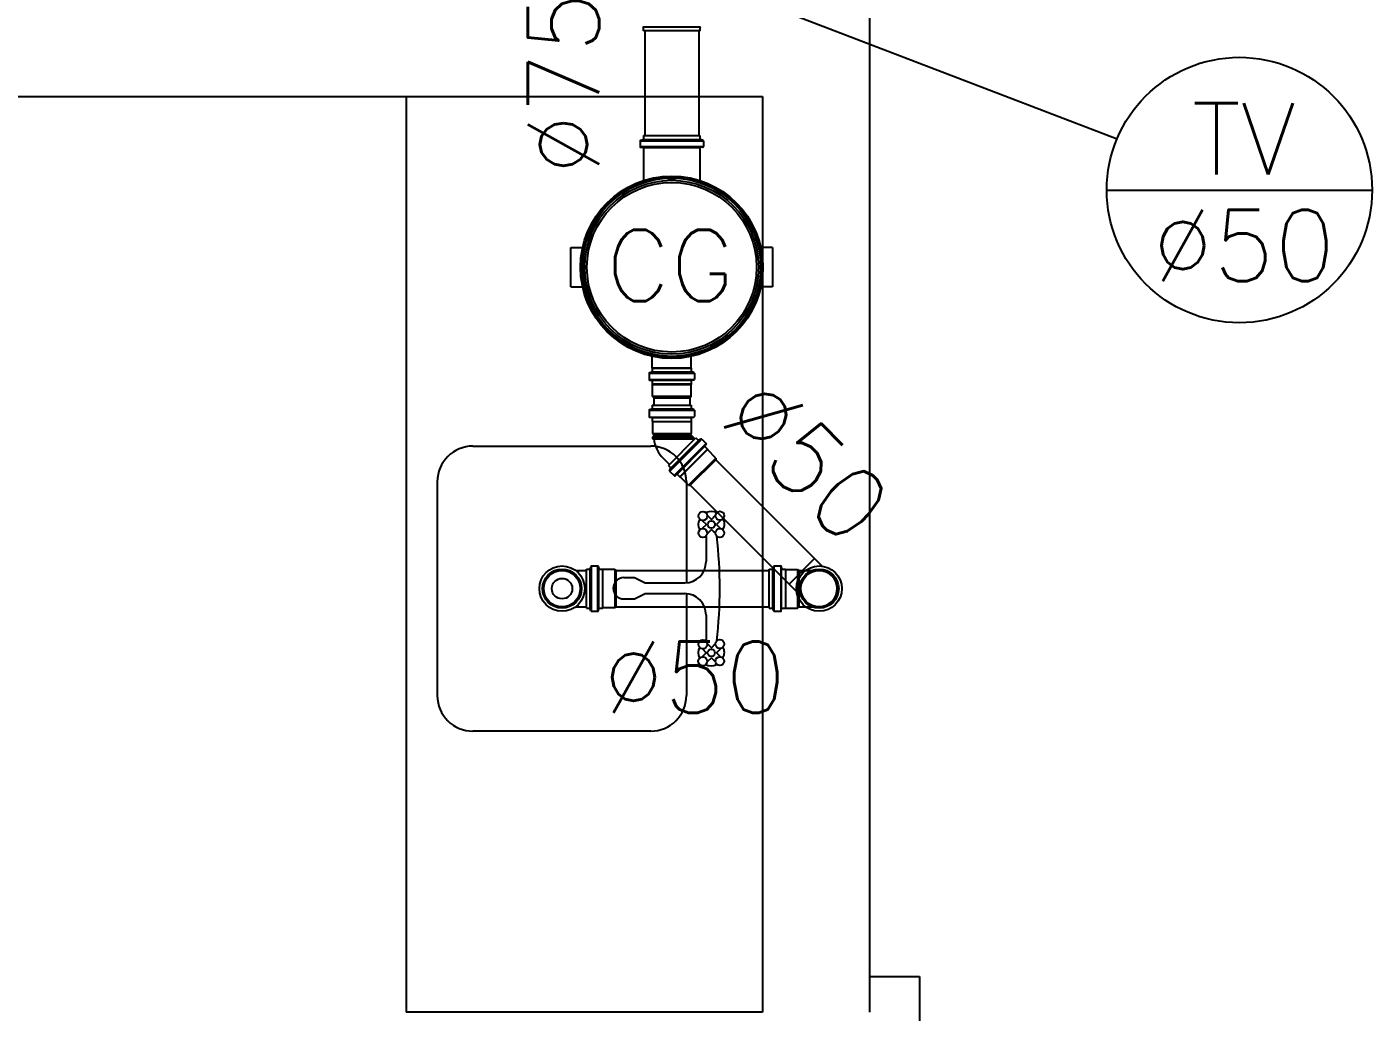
# Model space of a CAD drawing. Extents: x 241 to 398, y 106 to 179.
# Drawn here: x 264.589 to 266.476, y 135.732 to 137.114 of the extents above; entities that cross this region are included whole.
import ezdxf
from ezdxf.enums import TextEntityAlignment as Align

# ---------------------------------------------------------------- set-up
doc = ezdxf.new("R2010")
doc.units = 0
doc.layers.get('0').update_dxf_attribs({"linetype": 'CONTINUOUS'})
for name, color, linetype in [('ALVVISTA', 8, 'CONTINUOUS'), ('COTAS', 7, 'CONTINUOUS'), ('TIGRECAD', 2, 'CONTINUOUS'), ('TINTERNO', 7, 'CONTINUOUS')]:
    doc.layers.add(name, color=color, linetype=linetype)
doc.styles.add('ROMANS', font='romans.shx')

msp = doc.modelspace()

# ---------------------------------------------------------------- linework, layer by layer
for p, q in [((265.4665, 136.5959, -3.35), (265.4665, 136.6126, -3.35)), ((265.5207, 136.5959, -3.35), (265.5207, 136.6126, -3.35)), ((265.5207, 136.5959, -3.35), (265.5207, 136.5959, -3.35)), ((265.5555, 136.5094, -3.35), (265.5436, 136.5213, -3.35)), ((265.5555, 136.5094, -3.35), (265.5555, 136.5094, -3.35)), ((265.5171, 136.4711, -3.35), (265.5053, 136.4829, -3.35)), ((265.4137, 136.3532), (265.397, 136.3532)), ((265.4137, 136.3532), (265.4137, 136.3532)), ((265.4137, 136.299), (265.397, 136.299))]:
    msp.add_line(p, q)
at = {"layer": 'ALVVISTA'}
for p, q in [((265.7711, 137.5669, -3.35), (265.7711, 137.0919, -3.35)), ((265.7711, 137.0919, -3.35), (265.7711, 135.7319, -3.35)), ((263.6211, 137.0169, -3.35), (265.6211, 137.0169, -3.35)), ((265.1211, 137.0169, -3.35), (265.1211, 135.7319, -3.35)), ((265.6211, 137.0169, -3.35), (265.6211, 135.7319, -3.35)), ((265.2147, 136.5261), (265.4641, 136.5261)), ((265.1647, 136.4761), (265.1647, 136.1761)), ((265.5141, 136.4761), (265.5141, 136.3342)), ((265.5422, 136.4161), (265.5363, 136.4103)), ((265.5365, 136.4219), (265.5422, 136.4161)), ((265.5434, 136.429), (265.5493, 136.4232)), ((265.5493, 136.4232), (265.555, 136.429)), ((265.5563, 136.4161), (265.5625, 136.4223)), ((265.5563, 136.4161), (265.5621, 136.4104)), ((265.5418, 136.3994), (265.5418, 136.3641)), ((265.5493, 136.4091), (265.5433, 136.4031)), ((265.5493, 136.4091), (265.5549, 136.4034)), ((265.4265, 136.3416), (265.4415, 136.3416)), ((265.4415, 136.3416), (265.4565, 136.3341)), ((265.4565, 136.3341), (265.5118, 136.3341)), ((265.4265, 136.3116), (265.4415, 136.3116)), ((265.4415, 136.3116), (265.4565, 136.3191)), ((265.4565, 136.3191), (265.5118, 136.3191)), ((265.5141, 136.319), (265.5141, 136.1761)), ((265.5418, 136.2891), (265.5418, 136.253)), ((265.5433, 136.249), (265.5492, 136.2432)), ((265.5492, 136.2432), (265.5549, 136.249)), ((265.5421, 136.2362), (265.5362, 136.2303)), ((265.5364, 136.2419), (265.5421, 136.2362)), ((265.5492, 136.2291), (265.5432, 136.2232)), ((265.5492, 136.2291), (265.5548, 136.2234)), ((265.5562, 136.2362), (265.5624, 136.2423)), ((265.5562, 136.2362), (265.562, 136.2304)), ((265.4641, 136.1261), (265.2147, 136.1261)), ((265.7711, 135.7819, -3.35), (265.8411, 135.7819, -3.35)), ((265.8411, 135.7819, -3.35), (265.8411, 134.1819, -3.35)), ((265.6211, 135.7319, -3.35), (265.1211, 135.7319, -3.35))]:
    msp.add_line(p, q, dxfattribs=at)
for centre, radius in [((265.5373, 136.428), 0.0062), ((265.5492, 136.4161), 0.00508), ((265.5612, 136.4284), 0.0062), ((265.5372, 136.4041), 0.0062), ((265.5611, 136.4042), 0.0062), ((265.3397, 136.3261), 0.0143), ((265.5372, 136.248), 0.0062), ((265.5611, 136.2484), 0.0062), ((265.5371, 136.2242), 0.0062), ((265.5491, 136.2361), 0.00508), ((265.561, 136.2243), 0.0062)]:
    msp.add_circle(centre, radius, dxfattribs=at)
for centre, radius, start, end in [((265.2147, 136.4761), 0.05, 90, 180), ((265.4641, 136.4761), 0.05, 0, 90), ((265.5465, 136.4161), 0.0156, 151.2823, 208.7177), ((265.5496, 136.4114), 0.0229, 71.7256, 109.7467), ((265.5523, 136.4166), 0.0153, 329.5718, 30.4282), ((264.9271, 136.3263), 0.6339, 353.3445, 6.6555), ((265.5118, 136.3641), 0.03, 270, 360), ((265.4265, 136.3266), 0.015, 90, 270), ((265.5118, 136.2891), 0.03, 360, 90), ((265.5464, 136.2362), 0.0156, 151.2823, 208.7177), ((265.5522, 136.2366), 0.0153, 329.5718, 30.4282), ((265.549, 136.2367), 0.0188, 245.2462, 293.3183), ((265.2147, 136.1761), 0.05, 180, 270), ((265.4641, 136.1761), 0.05, 270, 0)]:
    msp.add_arc(centre, radius, start, end, dxfattribs=at)
at = {"layer": 'COTAS', "color": 1}
for p, q in [((265.4936, 137.1969, -3.35), (266.1184, 136.9575, -0.7742)), ((266.1039, 136.8855), (266.4762, 136.8855))]:
    msp.add_line(p, q, dxfattribs=at)
msp.add_circle((266.2901, 136.8855), 0.1862, dxfattribs=at)
at = {"layer": 'TIGRECAD'}
for p, q in [((265.4538, 137.1089, -3.35), (265.4538, 137.1134, -3.35)), ((265.5334, 137.1089, -3.35), (265.4538, 137.1089, -3.35)), ((265.4559, 137.1089, -3.35), (265.4559, 136.9621, -3.35)), ((265.5314, 137.1089, -3.35), (265.5314, 136.9621, -3.35)), ((265.5334, 137.1089, -3.35), (265.5334, 137.1134, -3.35)), ((265.4491, 136.9545, -3.35), (265.4491, 136.9464, -3.35)), ((265.4499, 136.9554, -3.35), (265.454, 136.9566, -3.35)), ((265.45, 136.9454, -3.35), (265.454, 136.945, -3.35)), ((265.4501, 136.9545, -3.35), (265.5371, 136.9545, -3.35)), ((265.4501, 136.9464, -3.35), (265.5371, 136.9464, -3.35)), ((265.454, 136.9621, -3.35), (265.5332, 136.9621, -3.35)), ((265.454, 136.9621, -3.35), (265.454, 136.9566, -3.35)), ((265.454, 136.945, -3.35), (265.454, 136.8988, -3.35)), ((265.5332, 136.9621, -3.35), (265.5332, 136.9573, -3.35)), ((265.5374, 136.9554, -3.35), (265.534, 136.9564, -3.35)), ((265.5372, 136.9454, -3.35), (265.5341, 136.9451, -3.35)), ((265.5381, 136.9545, -3.35), (265.5381, 136.9464, -3.35)), ((265.5332, 136.9441, -3.35), (265.5332, 136.8988, -3.35)), ((265.3521, 136.7496, -3.35), (265.3521, 136.8046, -3.35)), ((265.3521, 136.8046, -3.35), (265.3686, 136.8046, -3.35)), ((265.6351, 136.8046, -3.35), (265.6186, 136.8046, -3.35)), ((265.6351, 136.8046, -3.35), (265.6351, 136.7496, -3.35)), ((265.3521, 136.7496, -3.35), (265.3686, 136.7496, -3.35)), ((265.6351, 136.7496, -3.35), (265.6186, 136.7496, -3.35)), ((265.4661, 136.6356, -3.35), (265.4661, 136.6521, -3.35)), ((265.5211, 136.6356, -3.35), (265.5211, 136.6521, -3.35)), ((265.4618, 136.6285, -3.35), (265.4618, 136.6198, -3.35)), ((265.4626, 136.6295, -3.35), (265.4655, 136.6303, -3.35)), ((265.4628, 136.6285, -3.35), (265.5244, 136.6285, -3.35)), ((265.5211, 136.6356, -3.35), (265.4661, 136.6356, -3.35)), ((265.4663, 136.6356, -3.35), (265.521, 136.6356, -3.35)), ((265.4663, 136.6356, -3.35), (265.4663, 136.6313, -3.35)), ((265.521, 136.6356, -3.35), (265.521, 136.6313, -3.35)), ((265.5247, 136.6295, -3.35), (265.5217, 136.6303, -3.35)), ((265.5254, 136.6285, -3.35), (265.5254, 136.6198, -3.35)), ((265.4627, 136.6188, -3.35), (265.4654, 136.6186, -3.35)), ((265.4628, 136.6198, -3.35), (265.5244, 136.6198, -3.35)), ((265.4663, 136.6176, -3.35), (265.4663, 136.6129, -3.35)), ((265.4663, 136.6129, -3.35), (265.4665, 136.6126, -3.35)), ((265.521, 136.6129, -3.35), (265.5207, 136.6126, -3.35)), ((265.521, 136.6176, -3.35), (265.521, 136.6129, -3.35)), ((265.5245, 136.6188, -3.35), (265.5219, 136.6186, -3.35)), ((265.4665, 136.5959, -3.35), (265.4683, 136.5941, -3.35)), ((265.4683, 136.5941, -3.35), (265.4683, 136.5835, -3.35)), ((265.4683, 136.5941, -3.35), (265.519, 136.5941, -3.35)), ((265.5207, 136.5959, -3.35), (265.519, 136.5941, -3.35)), ((265.519, 136.5941, -3.35), (265.519, 136.5835, -3.35)), ((265.4618, 136.5764, -3.35), (265.4618, 136.5677, -3.35)), ((265.4626, 136.5774, -3.35), (265.4655, 136.5782, -3.35)), ((265.4628, 136.5764, -3.35), (265.5244, 136.5764, -3.35)), ((265.4628, 136.5669, -3.35), (265.5244, 136.5669, -3.35)), ((265.4663, 136.5835, -3.35), (265.521, 136.5835, -3.35)), ((265.4663, 136.5835, -3.35), (265.4663, 136.5792, -3.35)), ((265.521, 136.5835, -3.35), (265.521, 136.5792, -3.35)), ((265.5247, 136.5774, -3.35), (265.5217, 136.5782, -3.35)), ((265.5254, 136.5764, -3.35), (265.5254, 136.5677, -3.35)), ((265.4627, 136.5667, -3.35), (265.4654, 136.5664, -3.35)), ((265.4663, 136.5654, -3.35), (265.4663, 136.5608, -3.35)), ((265.4663, 136.5608, -3.35), (265.4665, 136.5606, -3.35)), ((265.4665, 136.5606, -3.35), (265.4665, 136.5438, -3.35)), ((265.521, 136.5608, -3.35), (265.5208, 136.5606, -3.35)), ((265.5208, 136.5606, -3.35), (265.5208, 136.5438, -3.35)), ((265.521, 136.5654, -3.35), (265.521, 136.5608, -3.35)), ((265.5245, 136.5667, -3.35), (265.5219, 136.5664, -3.35)), ((265.4665, 136.5438, -3.35), (265.4683, 136.542, -3.35)), ((265.4665, 136.5438, -3.35), (265.5208, 136.5438, -3.35)), ((265.4683, 136.5394, -3.35), (265.4668, 136.5392, -3.35)), ((265.4668, 136.5392, -3.35), (265.4668, 136.5363, -3.35)), ((265.4668, 136.5392, -3.35), (265.5203, 136.5392, -3.35)), ((265.4683, 136.5362, -3.35), (265.4668, 136.5363, -3.35)), ((265.4668, 136.5363, -3.35), (265.5233, 136.5363, -3.35)), ((265.4683, 136.542, -3.35), (265.4683, 136.5394, -3.35)), ((265.4889, 136.499, -3.35), (265.5275, 136.5377, -3.35)), ((265.4914, 136.4916, -3.35), (265.535, 136.5351, -3.35)), ((265.5203, 136.5392, -3.35), (265.523, 136.5394, -3.35)), ((265.5203, 136.5392, -3.35), (265.5233, 136.5363, -3.35)), ((265.5208, 136.5438, -3.35), (265.5204, 136.5434, -3.35)), ((265.5204, 136.542, -3.35), (265.5261, 136.5363, -3.35)), ((265.5233, 136.5363, -3.35), (265.526, 136.5362, -3.35)), ((265.5275, 136.5377, -3.35), (265.5306, 136.5346, -3.35)), ((265.5345, 136.536, -3.35), (265.5318, 136.5344, -3.35)), ((265.5357, 136.5358, -3.35), (265.5419, 136.5296, -3.35)), ((265.4976, 136.4854, -3.35), (265.5412, 136.5289, -3.35)), ((265.542, 136.5283, -3.35), (265.5403, 136.5263, -3.35)), ((265.5403, 136.5249, -3.35), (265.5436, 136.5216, -3.35)), ((265.5436, 136.5216, -3.35), (265.5436, 136.5213, -3.35)), ((265.4815, 136.5092, -3.35), (265.4903, 136.5004, -3.35)), ((265.4889, 136.499, -3.35), (265.4919, 136.4959, -3.35)), ((265.4906, 136.4921, -3.35), (265.4921, 136.4947, -3.35)), ((265.5196, 136.4711, -3.35), (265.5555, 136.5069, -3.35)), ((265.5555, 136.5094, -3.35), (265.5555, 136.5069, -3.35)), ((265.5555, 136.5069, -3.35), (265.6959, 136.3665)), ((265.4907, 136.4909, -3.35), (265.4969, 136.4847, -3.35)), ((265.4983, 136.4846, -3.35), (265.5003, 136.4863, -3.35)), ((265.5016, 136.4862, -3.35), (265.5049, 136.4829, -3.35)), ((265.5049, 136.4829, -3.35), (265.5053, 136.4829, -3.35)), ((265.5171, 136.4711, -3.35), (265.5196, 136.4711, -3.35)), ((265.5196, 136.4711, -3.35), (265.6601, 136.3306)), ((265.7048, 136.3576), (265.6941, 136.3683)), ((265.3589, 136.3514), (265.374, 136.3514)), ((265.374, 136.2987), (265.374, 136.3534)), ((265.374, 136.3534), (265.3783, 136.3534)), ((265.3801, 136.3571), (265.3793, 136.3542)), ((265.3811, 136.3579), (265.3898, 136.3579)), ((265.3811, 136.2953), (265.3811, 136.3569)), ((265.3898, 136.2953), (265.3898, 136.3569)), ((265.3908, 136.357), (265.3911, 136.3543)), ((265.3921, 136.3534), (265.3967, 136.3534)), ((265.3967, 136.3534), (265.397, 136.3532)), ((265.4137, 136.3532), (265.4155, 136.3514)), ((265.4155, 136.3514), (265.6305, 136.3514)), ((265.4155, 136.3007), (265.4155, 136.3514)), ((265.6305, 136.2987), (265.6305, 136.3534)), ((265.6305, 136.3534), (265.6348, 136.3534)), ((265.6366, 136.3571), (265.6358, 136.3542)), ((265.6375, 136.3579), (265.6463, 136.3579)), ((265.6375, 136.2953), (265.6375, 136.3569)), ((265.647, 136.2953), (265.647, 136.3569)), ((265.6473, 136.357), (265.6475, 136.3543)), ((265.6485, 136.3534), (265.6532, 136.3534)), ((265.6532, 136.3534), (265.6534, 136.3532)), ((265.6534, 136.3532), (265.6702, 136.3532)), ((265.6534, 136.3532), (265.6534, 136.2989)), ((265.6702, 136.3532), (265.6702, 136.2989)), ((265.6702, 136.3532), (265.672, 136.3514)), ((265.672, 136.3514), (265.7005, 136.3514)), ((265.669, 136.3217), (265.6583, 136.3324)), ((265.3589, 136.3007), (265.374, 136.3007)), ((265.374, 136.2987), (265.3783, 136.2987)), ((265.3801, 136.295), (265.3793, 136.298)), ((265.3811, 136.2943), (265.3898, 136.2943)), ((265.3908, 136.2952), (265.3911, 136.2978)), ((265.3921, 136.2987), (265.3967, 136.2987)), ((265.3967, 136.2987), (265.397, 136.299)), ((265.4137, 136.299), (265.4155, 136.3007)), ((265.4155, 136.3007), (265.6305, 136.3007)), ((265.6305, 136.2987), (265.6348, 136.2987)), ((265.6366, 136.295), (265.6358, 136.298)), ((265.6375, 136.2943), (265.6463, 136.2943)), ((265.6473, 136.2952), (265.6475, 136.2978)), ((265.6485, 136.2987), (265.6532, 136.2987)), ((265.6532, 136.2987), (265.6534, 136.2989)), ((265.6534, 136.2989), (265.6702, 136.2989)), ((265.6702, 136.2989), (265.672, 136.3007)), ((265.672, 136.3007), (265.7005, 136.3007))]:
    msp.add_line(p, q, dxfattribs=at)
for centre, radius in [((265.4936, 136.7771, -3.35), 0.128), ((265.3397, 136.3261), 0.0318), ((265.3397, 136.3261), 0.0274), ((265.7005, 136.3261), 0.0318), ((265.7005, 136.3261), 0.0274)]:
    msp.add_circle(centre, radius, dxfattribs=at)
for centre, radius, start, end in [((265.4528, 137.1134, -3.35), 0.001, 0, 75), ((265.5344, 137.1134, -3.35), 0.001, 105, 180), ((265.4501, 136.9545, -3.35), 0.001, 105, 180), ((265.4501, 136.9464, -3.35), 0.001, 180, 265), ((265.453, 136.9441, -3.35), 0.001, 0, 85), ((265.453, 136.9573, -3.35), 0.001, 285, 0), ((265.5342, 136.9573, -3.35), 0.001, 180, 255), ((265.5342, 136.9441, -3.35), 0.001, 95, 180), ((265.5371, 136.9464, -3.35), 0.001, 275, 0), ((265.5371, 136.9545, -3.35), 0.001, 0, 75), ((265.4628, 136.6285, -3.35), 0.001, 105, 180), ((265.4653, 136.6313, -3.35), 0.001, 285, 0), ((265.522, 136.6313, -3.35), 0.001, 180, 255), ((265.5244, 136.6285, -3.35), 0.001, 0, 75), ((265.4628, 136.6198, -3.35), 0.001, 180, 265), ((265.4653, 136.6176, -3.35), 0.001, 0, 85), ((265.522, 136.6176, -3.35), 0.001, 95, 180), ((265.5244, 136.6198, -3.35), 0.001, 275, 0), ((265.4628, 136.5764, -3.35), 0.001, 105, 180), ((265.4628, 136.5677, -3.35), 0.001, 180, 265), ((265.4653, 136.5792, -3.35), 0.001, 285, 0), ((265.522, 136.5792, -3.35), 0.001, 180, 255), ((265.5244, 136.5677, -3.35), 0.001, 275, 0), ((265.5244, 136.5764, -3.35), 0.001, 0, 75), ((265.4653, 136.5654, -3.35), 0.001, 0, 85), ((265.522, 136.5654, -3.35), 0.001, 95, 180), ((265.5152, 136.5424, -3.35), 0.0473, 187.6023, 224.5558), ((265.5211, 136.5427, -3.35), 0.001, 135, 225), ((265.5313, 136.5353, -3.35), 0.001, 225, 300), ((265.535, 136.5351, -3.35), 0.001, 45, 120), ((265.5412, 136.5289, -3.35), 0.001, 320, 45), ((265.541, 136.5256, -3.35), 0.001, 140, 225), ((265.4914, 136.4916, -3.35), 0.001, 150, 225), ((265.4912, 136.4952, -3.35), 0.001, 330, 45), ((265.4976, 136.4854, -3.35), 0.001, 225, 310), ((265.5009, 136.4855, -3.35), 0.001, 45, 130), ((265.3783, 136.3544), 0.001, 270, 345), ((265.3811, 136.3569), 0.001, 90, 165), ((265.3898, 136.3569), 0.001, 5, 90), ((265.3921, 136.3544), 0.001, 185, 270), ((265.6348, 136.3544), 0.001, 270, 345), ((265.6375, 136.3569), 0.001, 90, 165), ((265.6463, 136.3569), 0.001, 5, 90), ((265.6485, 136.3544), 0.001, 185, 270), ((265.7005, 136.3261), 0.0254, 270, 90), ((265.3783, 136.2977), 0.001, 15, 90), ((265.3811, 136.2953), 0.001, 195, 270), ((265.3898, 136.2953), 0.001, 270, 355), ((265.3921, 136.2977), 0.001, 90, 175), ((265.6348, 136.2977), 0.001, 15, 90), ((265.6375, 136.2953), 0.001, 195, 270), ((265.6463, 136.2953), 0.001, 270, 355), ((265.6485, 136.2977), 0.001, 90, 175)]:
    msp.add_arc(centre, radius, start, end, dxfattribs=at)
at = {"layer": 'TINTERNO'}
for p, q in [((265.5334, 137.1142, -3.35), (265.4538, 137.1142, -3.35)), ((265.454, 136.9566, -3.35), (265.5332, 136.9566, -3.35)), ((265.454, 136.945, -3.35), (265.5332, 136.945, -3.35)), ((265.4896, 136.8994, -3.35), (265.4896, 136.9023, -3.35)), ((265.4896, 136.8994, -3.35), (265.4976, 136.8994, -3.35)), ((265.4976, 136.8994, -3.35), (265.4976, 136.9023, -3.35)), ((265.4663, 136.6305, -3.35), (265.521, 136.6305, -3.35)), ((265.4663, 136.6185, -3.35), (265.521, 136.6185, -3.35)), ((265.521, 136.6129, -3.35), (265.4663, 136.6129, -3.35)), ((265.4665, 136.6126, -3.35), (265.5207, 136.6126, -3.35)), ((265.5207, 136.5959, -3.35), (265.4665, 136.5959, -3.35)), ((265.4663, 136.5784, -3.35), (265.521, 136.5784, -3.35)), ((265.4663, 136.5664, -3.35), (265.521, 136.5664, -3.35)), ((265.4663, 136.5608, -3.35), (265.521, 136.5608, -3.35)), ((265.4665, 136.5606, -3.35), (265.5208, 136.5606, -3.35)), ((265.4683, 136.542, -3.35), (265.5204, 136.542, -3.35)), ((265.4683, 136.5394, -3.35), (265.523, 136.5394, -3.35)), ((265.4683, 136.5362, -3.35), (265.526, 136.5362, -3.35)), ((265.5261, 136.5363, -3.35), (265.4903, 136.5004, -3.35)), ((265.4925, 136.4954, -3.35), (265.5312, 136.5341, -3.35)), ((265.501, 136.4869, -3.35), (265.5397, 136.5256, -3.35)), ((265.5436, 136.5216, -3.35), (265.5049, 136.4829, -3.35)), ((265.5053, 136.4829, -3.35), (265.5436, 136.5213, -3.35)), ((265.5555, 136.5094, -3.35), (265.5171, 136.4711, -3.35)), ((265.6941, 136.3683), (265.6583, 136.3324)), ((265.374, 136.3007), (265.374, 136.3514)), ((265.3791, 136.2987), (265.3791, 136.3534)), ((265.3911, 136.2987), (265.3911, 136.3534)), ((265.3967, 136.3534), (265.3967, 136.2987)), ((265.397, 136.299), (265.397, 136.3532)), ((265.4137, 136.3532), (265.4137, 136.299)), ((265.6356, 136.2987), (265.6356, 136.3534)), ((265.6476, 136.2987), (265.6476, 136.3534)), ((265.6532, 136.3534), (265.6532, 136.2987)), ((265.672, 136.3514), (265.672, 136.3007))]:
    msp.add_line(p, q, dxfattribs=at)
for centre, radius in [((265.4936, 136.7771, -3.35), 0.128), ((265.4936, 136.7771, -3.35), 0.1258), ((265.4936, 136.7771, -3.35), 0.125), ((265.4936, 136.7771, -3.35), 0.122), ((265.4936, 136.7771, -3.35), 0.119), ((265.3397, 136.3261), 0.0256), ((265.7005, 136.3261), 0.0256)]:
    msp.add_circle(centre, radius, dxfattribs=at)
msp.add_arc((265.4936, 136.7771, -3.35), 0.1253, 91.8301, 88.1699, dxfattribs=at)

# ---------------------------------------------------------------- texts
at = {"layer": 'TINTERNO', "style": 'ROMANS'}
for s, rotation, p in [('%%c75', 90, (265.4218, 137.0352)), ('%%c50', 315, (265.6263, 136.4507))]:
    msp.add_text(s, height=0.1, rotation=rotation, dxfattribs=at).set_placement(p, align=Align.BOTTOM_CENTER)
for s, p in [('TV', (266.2963, 136.8774)), ('%%c50', (266.2963, 136.7277)), ('CG', (265.4915, 136.6997)), ('%%c50', (265.5257, 136.1218))]:
    msp.add_text(s, height=0.1, dxfattribs=at).set_placement(p, align=Align.BOTTOM_CENTER)

doc.saveas('drawing.dxf')
